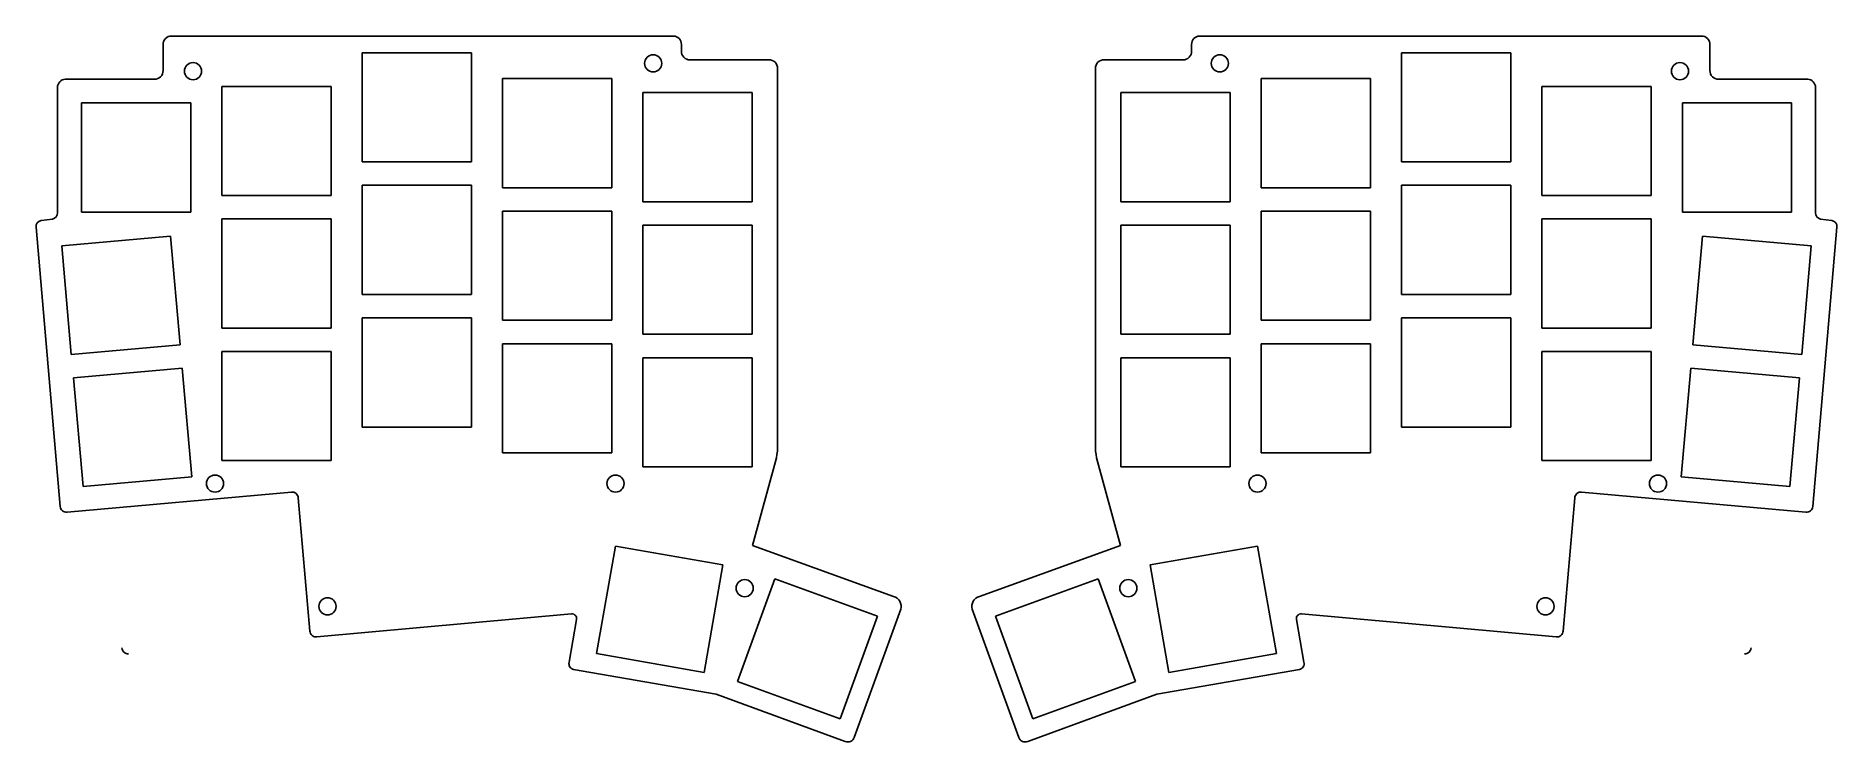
# Model space of a CAD drawing. Extents: x 31 to 262, y -149 to -58.
import ezdxf

# ---------------------------------------------------------------- set-up
doc = ezdxf.new("R2010")
doc.units = 0
doc.layers.add('BLACK', color=7, linetype='CONTINUOUS')

msp = doc.modelspace()

# ---------------------------------------------------------------- linework, layer by layer
at = {"layer": 'BLACK', "linetype": 'CONTINUOUS'}
for p, q in [((46.943, -59.6208), (46.943, -62.9188)), ((48.0477, -58.4988), (112.382, -58.4988)), ((113.411, -60.4296), (113.411, -59.5823)), ((178.83, -59.5823), (178.83, -60.4296)), ((179.859, -58.4988), (244.193, -58.4988)), ((245.297, -62.9188), (245.297, -59.6208)), ((72.4819, -60.6482), (86.4819, -60.6482)), ((72.4819, -74.6482), (72.4819, -60.6482)), ((86.4819, -60.6482), (86.4819, -74.6482)), ((114.515, -61.5527), (124.623, -61.5527)), ((167.618, -61.5527), (177.725, -61.5527)), ((219.759, -60.6482), (205.759, -60.6482)), ((205.759, -60.6482), (205.759, -74.6482)), ((219.759, -74.6482), (219.759, -60.6482)), ((45.8383, -64.0419), (34.4038, -64.0419)), ((90.4821, -63.9584), (104.482, -63.9584)), ((90.4821, -77.9584), (90.4821, -63.9584)), ((104.482, -63.9584), (104.482, -77.9584)), ((125.742, -62.6724), (125.742, -110.925)), ((166.498, -110.925), (166.498, -62.6724)), ((201.758, -63.9584), (187.758, -63.9584)), ((187.758, -63.9584), (187.758, -77.9584)), ((201.758, -77.9584), (201.758, -63.9584)), ((257.837, -64.0419), (246.402, -64.0419)), ((33.4035, -65.1032), (33.4035, -81.1761)), ((54.4825, -64.959), (68.4825, -64.959)), ((54.4825, -78.959), (54.4825, -64.959)), ((68.4825, -64.959), (68.4825, -78.959)), ((108.482, -65.758), (122.482, -65.758)), ((108.482, -79.758), (108.482, -65.758)), ((122.482, -65.758), (122.482, -79.758)), ((183.759, -65.758), (169.759, -65.758)), ((169.759, -65.758), (169.759, -79.758)), ((183.759, -79.758), (183.759, -65.758)), ((237.758, -64.959), (223.758, -64.959)), ((223.758, -64.959), (223.758, -78.959)), ((237.758, -78.959), (237.758, -64.959)), ((258.837, -81.1761), (258.837, -65.1032)), ((36.4823, -67.0823), (50.4823, -67.0823)), ((36.4823, -81.0823), (36.4823, -67.0823)), ((50.4823, -67.0823), (50.4823, -81.0823)), ((255.758, -67.0823), (241.758, -67.0823)), ((241.758, -67.0823), (241.758, -81.0823)), ((255.758, -81.0823), (255.758, -67.0823)), ((86.4819, -74.6482), (72.4819, -74.6482)), ((205.759, -74.6482), (219.759, -74.6482)), ((72.4819, -77.6482), (86.4819, -77.6482)), ((72.4819, -91.6482), (72.4819, -77.6482)), ((86.4819, -77.6482), (86.4819, -91.6482)), ((104.482, -77.9584), (90.4821, -77.9584)), ((187.758, -77.9584), (201.758, -77.9584)), ((219.759, -77.6482), (205.759, -77.6482)), ((205.759, -77.6482), (205.759, -91.6482)), ((219.759, -91.6482), (219.759, -77.6482)), ((68.4825, -78.959), (54.4825, -78.959)), ((122.482, -79.758), (108.482, -79.758)), ((169.759, -79.758), (183.759, -79.758)), ((223.758, -78.959), (237.758, -78.959)), ((30.6575, -83.0266), (33.7688, -118.85)), ((32.7782, -81.9889), (31.305, -82.1796)), ((50.4823, -81.0823), (36.4823, -81.0823)), ((54.4825, -81.9586), (68.4825, -81.9586)), ((54.4825, -95.9586), (54.4825, -81.9586)), ((68.4825, -81.9586), (68.4825, -95.9586)), ((90.4821, -80.9584), (104.482, -80.9584)), ((90.4821, -94.9584), (90.4821, -80.9584)), ((104.482, -80.9584), (104.482, -94.9584)), ((108.482, -82.7578), (122.482, -82.7578)), ((108.482, -96.7578), (108.482, -82.7578)), ((122.482, -82.7578), (122.482, -96.7578)), ((183.759, -82.7578), (169.759, -82.7578)), ((169.759, -82.7578), (169.759, -96.7578)), ((183.759, -96.7578), (183.759, -82.7578)), ((201.758, -80.9584), (187.758, -80.9584)), ((187.758, -80.9584), (187.758, -94.9584)), ((201.758, -94.9584), (201.758, -80.9584)), ((237.758, -81.9586), (223.758, -81.9586)), ((223.758, -81.9586), (223.758, -95.9586)), ((237.758, -95.9586), (237.758, -81.9586)), ((241.758, -81.0823), (255.758, -81.0823)), ((258.472, -118.85), (261.583, -83.0266)), ((260.935, -82.1796), (259.462, -81.9889)), ((33.9492, -85.3931), (47.8959, -84.1729)), ((35.1693, -99.3398), (33.9492, -85.3931)), ((47.8959, -84.1729), (49.1161, -98.1196)), ((244.345, -84.1729), (243.124, -98.1196)), ((258.291, -85.3931), (244.345, -84.1729)), ((257.071, -99.3398), (258.291, -85.3931)), ((86.4819, -91.6482), (72.4819, -91.6482)), ((205.759, -91.6482), (219.759, -91.6482)), ((72.4819, -94.6484), (86.4819, -94.6484)), ((72.4819, -108.648), (72.4819, -94.6484)), ((86.4819, -94.6484), (86.4819, -108.648)), ((219.759, -94.6484), (205.759, -94.6484)), ((205.759, -94.6484), (205.759, -108.648)), ((219.759, -108.648), (219.759, -94.6484)), ((68.4825, -95.9586), (54.4825, -95.9586)), ((104.482, -94.9584), (90.4821, -94.9584)), ((122.482, -96.7578), (108.482, -96.7578)), ((169.759, -96.7578), (183.759, -96.7578)), ((187.758, -94.9584), (201.758, -94.9584)), ((223.758, -95.9586), (237.758, -95.9586)), ((49.1161, -98.1196), (35.1693, -99.3398)), ((54.4825, -98.9582), (68.4825, -98.9582)), ((54.4825, -112.958), (54.4825, -98.9582)), ((68.4825, -98.9582), (68.4825, -112.958)), ((90.4821, -97.9588), (104.482, -97.9588)), ((90.4821, -111.959), (90.4821, -97.9588)), ((104.482, -97.9588), (104.482, -111.959)), ((201.758, -97.9588), (187.758, -97.9588)), ((187.758, -97.9588), (187.758, -111.959)), ((201.758, -111.959), (201.758, -97.9588)), ((237.758, -98.9582), (223.758, -98.9582)), ((223.758, -98.9582), (223.758, -112.958)), ((237.758, -112.958), (237.758, -98.9582)), ((243.124, -98.1196), (257.071, -99.3398)), ((35.4629, -102.321), (49.4096, -101.101)), ((49.4096, -101.101), (50.6298, -115.047)), ((108.482, -99.7578), (122.482, -99.7578)), ((108.482, -113.758), (108.482, -99.7578)), ((122.482, -99.7578), (122.482, -113.758)), ((183.759, -99.7578), (169.759, -99.7578)), ((169.759, -99.7578), (169.759, -113.758)), ((183.759, -113.758), (183.759, -99.7578)), ((242.831, -101.101), (241.611, -115.047)), ((256.778, -102.321), (242.831, -101.101)), ((36.6831, -116.267), (35.4629, -102.321)), ((255.557, -116.267), (256.778, -102.321)), ((86.4819, -108.648), (72.4819, -108.648)), ((205.759, -108.648), (219.759, -108.648)), ((68.4825, -112.958), (54.4825, -112.958)), ((104.482, -111.959), (90.4821, -111.959)), ((122.542, -123.828), (125.59, -112.601)), ((166.651, -112.601), (169.699, -123.828)), ((187.758, -111.959), (201.758, -111.959)), ((223.758, -112.958), (237.758, -112.958)), ((50.6298, -115.047), (36.6831, -116.267)), ((122.482, -113.758), (108.482, -113.758)), ((169.759, -113.758), (183.759, -113.758)), ((241.611, -115.047), (255.557, -116.267)), ((34.6316, -119.559), (63.404, -116.992)), ((64.2742, -117.732), (65.7707, -134.82)), ((226.47, -134.82), (227.966, -117.732)), ((228.836, -116.992), (257.609, -119.559)), ((102.52, -137.698), (104.951, -123.911)), ((104.951, -123.911), (118.738, -126.342)), ((140.627, -130.381), (122.542, -123.828)), ((169.699, -123.828), (151.614, -130.381)), ((187.289, -123.911), (173.502, -126.342)), ((189.721, -137.698), (187.289, -123.911)), ((118.738, -126.342), (116.307, -140.13)), ((173.502, -126.342), (175.933, -140.13)), ((120.594, -141.269), (125.382, -128.113)), ((125.382, -128.113), (138.537, -132.902)), ((166.859, -128.113), (153.703, -132.902)), ((171.647, -141.269), (166.859, -128.113)), ((66.6618, -135.563), (99.3262, -132.616)), ((99.9729, -133.326), (99.0214, -138.814)), ((138.537, -132.902), (133.749, -146.057)), ((135.547, -148.466), (141.541, -132.007)), ((150.699, -132.007), (156.694, -148.466)), ((153.703, -132.902), (158.491, -146.057)), ((193.219, -138.814), (192.268, -133.326)), ((192.914, -132.616), (225.579, -135.563)), ((116.307, -140.13), (102.52, -137.698)), ((175.933, -140.13), (189.721, -137.698)), ((117.868, -142.929), (99.5802, -139.728)), ((192.66, -139.728), (174.372, -142.929)), ((134.429, -148.974), (117.868, -142.929)), ((133.749, -146.057), (120.594, -141.269)), ((174.372, -142.929), (157.811, -148.974)), ((158.491, -146.057), (171.647, -141.269))]:
    msp.add_line(p, q, dxfattribs=at)
at = {"layer": 'BLACK'}
for centre in [(50.7868, -63.0108), (109.791, -62.0044), (182.449, -62.0044), (241.454, -63.0108), (53.6062, -115.903), (104.965, -115.903), (187.275, -115.903), (238.634, -115.903), (121.526, -129.314), (170.715, -129.314), (68.0334, -131.651), (224.207, -131.651)]:
    msp.add_circle(centre, 1.1, dxfattribs=at)
for centre, radius, start, end in [((48.022, -59.5784), 1.0798, -271.362, -177.75), ((112.369, -59.5414), 1.0427, -2.24975, 89.2911), ((179.872, -59.5414), 1.0428, -269.282, -177.751), ((244.218, -59.5783), 1.0798, -2.25496, 91.3657), ((114.491, -60.472), 1.081, -182.249, -88.696), ((124.651, -62.6445), 1.0921, -1.46304, 91.4705), ((167.59, -62.6444), 1.0921, -271.478, -178.532), ((177.749, -60.472), 1.0811, -91.2965, 2.24848), ((34.4558, -65.093), 1.0523, -267.168, -179.445), ((45.8629, -62.9613), 1.0809, -91.3049, 2.2541), ((246.378, -62.9613), 1.0809, -182.254, -88.6982), ((257.785, -65.0929), 1.0523, -0.560084, 87.1706), ((31.4131, -82.9332), 0.7613, -261.837, -172.952), ((32.6051, -81.2087), 0.7991, -77.49, 2.3411), ((259.635, -81.2088), 0.799, -182.348, -102.509), ((260.827, -82.9332), 0.7613, -7.04783, 81.8339), ((118.464, -111.108), 7.2809, -11.8327, 1.4435), ((173.776, -111.108), 7.2806, -181.444, -168.168), ((63.5037, -117.757), 0.7709, 1.82972, 97.4303), ((228.737, -117.757), 0.7709, 82.5667, 178.17), ((34.5371, -118.794), 0.7703, -175.877, -82.9516), ((257.703, -118.794), 0.7702, -97.0527, -4.12357), ((140.265, -131.655), 1.3239, -15.4234, 74.1404), ((151.976, -131.655), 1.3239, -254.138, -164.577), ((99.3607, -133.234), 0.619, -8.46812, 93.1952), ((192.88, -133.234), 0.6189, -273.199, -171.531), ((66.5548, -134.785), 0.7849, -177.43, -82.165), ((225.686, -134.785), 0.7849, -97.832, -2.57012), ((42.4386, -136.948), 0.7797, -177.437, -85.4864), ((249.802, -136.948), 0.7797, -94.5179, -2.56285), ((99.7068, -139.023), 0.7166, -196.967, -100.176), ((192.534, -139.023), 0.7165, -79.8283, 16.9682), ((134.766, -148.231), 0.8156, -114.372, -16.7454), ((157.475, -148.231), 0.8156, -163.26, -65.6221)]:
    msp.add_arc(centre, radius, start, end, dxfattribs=at)

doc.saveas('drawing.dxf')
